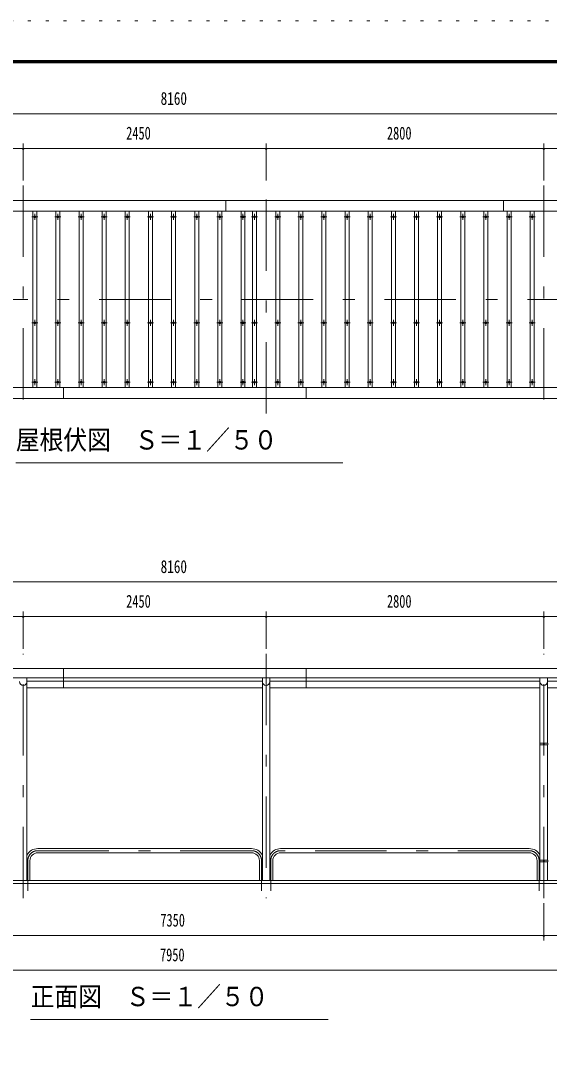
# Model space of a CAD drawing. Units: millimetres, scale not verified, with parts at other scales. Extents: x -23548 to 23548, y -10500 to 10500.
# Drawn here: x -823 to 4506, y 0 to 10500 of the extents above; entities that cross this region are included whole.
import ezdxf
from ezdxf.enums import TextEntityAlignment as Align

# ---------------------------------------------------------------- set-up
doc = ezdxf.new("R2010")
doc.units = ezdxf.units.MM
doc.header["$LTSCALE"] = 60
doc.linetypes.add('USER3', pattern=[24, 12, -5, 2, -5])
doc.linetypes.add('USER4', pattern=[3, 0.5, -2.5])
for name, color, linetype, lineweight in [('0-2_1-0BOLD', 7, 'Continuous', 18), ('0-3_1-2CENTER', 3, 'USER3', 18), ('0-4_1-4THIN', 4, 'Continuous', 18), ('0-5_1-5DIM', 3, 'Continuous', 18), ('0-C_F-F', 5, 'Continuous', 18), ('0-D_F-E_J_ADD', 5, 'USER4', 18)]:
    doc.layers.add(name, color=color, linetype=linetype, lineweight=lineweight)
doc.styles.add('ＭＳ ゴシック', font='')
doc.styles.get('ＭＳ ゴシック').set_extended_font_data('MS Gothic')

msp = doc.modelspace()

# ---------------------------------------------------------------- linework, layer by layer
at = {"layer": '0-2_1-0BOLD'}
for p, q in [((1245.78, 8687.67), (1245.78, 8577.67)), ((4045.78, 8577.67), (4045.78, 8687.67)), ((-3304.22, 8577.67), (4855.78, 8577.67)), ((4855.78, 6797.67), (-3304.22, 6797.67)), ((-394.22, 6797.67), (-394.22, 6687.67)), ((2055.78, 6687.67), (2055.78, 6797.67)), ((-394.22, 3768.55), (-394.22, 3962.67)), ((2055.78, 3962.67), (2055.78, 3768.55)), ((4830.79, 3868.72), (-3279.22, 3868.72)), ((-761.07, 1824.67), (-761.07, 3868.72)), ((-761.07, 3834.18), (1612.63, 3834.18)), ((1612.63, 3868.72), (1612.63, 1824.67)), ((1688.93, 1824.67), (1688.93, 3868.72)), ((1688.93, 3834.18), (4412.63, 3834.18)), ((4412.63, 3868.72), (4412.63, 3208.21)), ((4488.93, 3208.21), (4488.93, 3868.72)), ((4488.93, 3834.18), (4830.79, 3834.18)), ((1612.63, 3768.55), (-761.07, 3768.55)), ((4412.63, 3768.55), (1688.93, 3768.55)), ((4412.63, 3192.21), (4412.63, 2029.06)), ((4447.73, 3192.21), (4447.73, 3208.21)), ((4453.84, 3200.21), (4447.73, 3200.21)), ((4453.84, 3208.21), (4453.84, 3192.21)), ((4488.93, 2029.06), (4488.93, 3192.21)), ((-652.87, 2146.02), (1504.42, 2146.02)), ((1504.42, 2103.32), (-652.87, 2103.32)), ((1797.14, 2146.02), (4304.43, 2146.02)), ((4304.43, 2103.32), (1797.14, 2103.32)), ((-731.52, 2024.67), (-731.52, 1824.67)), ((1583.07, 1824.67), (1583.07, 2024.67)), ((1718.49, 2024.67), (1718.49, 1824.67)), ((4383.08, 1824.67), (4383.08, 2024.67)), ((4412.63, 2013.06), (4412.63, 1824.67)), ((4447.73, 2013.06), (4447.73, 2029.06)), ((4447.73, 2021.06), (4453.84, 2021.06)), ((4453.84, 2029.06), (4453.84, 2013.06)), ((4488.93, 1824.67), (4488.93, 2013.06)), ((5050.79, 1794.67), (-3499.22, 1794.67))]:
    msp.add_line(p, q, dxfattribs=at)
for points in [[(4855.78, 6687.67), (-3304.22, 6687.67), (-3304.22, 8687.67), (4855.78, 8687.67)], [(4490.53, 3192.21), (4411.03, 3192.21), (4411.03, 3208.21), (4490.53, 3208.21)], [(4490.53, 2013.06), (4411.03, 2013.06), (4411.03, 2029.06), (4490.53, 2029.06)]]:
    msp.add_lwpolyline(points, close=True, dxfattribs=at)
for points in [[(-2937.37, 3768.55), (-3304.22, 3768.55), (-3304.22, 3962.67), (4855.78, 3962.67), (4855.78, 3768.55), (4488.93, 3768.55)], [(-3199.22, 1794.67), (-3199.22, 1824.67), (4750.78, 1824.67), (4750.78, 1794.67)]]:
    msp.add_lwpolyline(points, dxfattribs=at)
for centre in [(-682.55, 8522.67), (-449.22, 8522.67), (-215.89, 8522.67), (17.45, 8522.67), (250.78, 8522.67), (484.11, 8522.67), (717.45, 8522.67), (950.78, 8522.67), (1184.11, 8522.67), (1417.45, 8522.67), (1534.11, 8522.67), (1767.45, 8522.67), (2000.78, 8522.67), (2234.11, 8522.67), (2467.45, 8522.67), (2700.78, 8522.67), (2934.11, 8522.67), (3167.45, 8522.67), (3400.78, 8522.67), (3634.11, 8522.67), (3867.45, 8522.67), (4100.78, 8522.67), (4334.11, 8522.67), (-682.55, 7452.68), (-449.22, 7452.68), (-215.89, 7452.68), (17.45, 7452.68), (250.78, 7452.68), (484.11, 7452.68), (717.45, 7452.68), (950.78, 7452.68), (1184.11, 7452.68), (1417.45, 7452.68), (1534.11, 7452.68), (1767.45, 7452.68), (2000.78, 7452.68), (2234.11, 7452.68), (2467.45, 7452.68), (2700.78, 7452.68), (2934.11, 7452.68), (3167.45, 7452.68), (3400.78, 7452.68), (3634.11, 7452.68), (3867.45, 7452.68), (4100.78, 7452.68), (4334.11, 7452.68), (-682.55, 6852.68), (-449.22, 6852.68), (-215.89, 6852.68), (17.45, 6852.68), (250.78, 6852.68), (484.11, 6852.68), (717.45, 6852.68), (950.78, 6852.68), (1184.11, 6852.68), (1417.45, 6852.68), (1534.11, 6852.68), (1767.45, 6852.68), (2000.78, 6852.68), (2234.11, 6852.68), (2467.45, 6852.68), (2700.78, 6852.68), (2934.11, 6852.68), (3167.45, 6852.68), (3400.78, 6852.68), (3634.11, 6852.68), (3867.45, 6852.68), (4100.78, 6852.68), (4334.11, 6852.68)]:
    msp.add_circle(centre, 10, dxfattribs=at)
for centre, radius, start, end in [((-799.22, 3830.56), 38.15, 180, 0), ((1650.78, 3830.56), 38.15, 180, 0), ((4450.78, 3830.56), 38.15, 180, 0), ((-652.87, 2024.67), 121.35, 90, 153.07823), ((-652.87, 2024.67), 78.65, 90, 180), ((1504.42, 2024.67), 121.35, 26.91106, 90), ((1504.42, 2024.67), 78.65, 0, 90), ((1797.14, 2024.67), 121.35, 90, 153.08894), ((1797.14, 2024.67), 78.65, 90, 180), ((4304.43, 2024.67), 121.35, 26.92177, 90), ((4304.43, 2024.67), 78.65, 0, 90)]:
    msp.add_arc(centre, radius, start, end, dxfattribs=at)
at = {"layer": '0-3_1-2CENTER'}
for p, q in [((-799.22, 8837.68), (-799.22, 6537.67)), ((1650.78, 6537.67), (1650.78, 8837.68)), ((4450.78, 8837.68), (4450.78, 6537.67)), ((-712.56, 8522.67), (-652.56, 8522.67)), ((-682.55, 8492.68), (-682.55, 8552.68)), ((-419.22, 8522.67), (-479.22, 8522.67)), ((-449.22, 8552.68), (-449.22, 8492.68)), ((-245.89, 8522.67), (-185.89, 8522.67)), ((-215.89, 8492.68), (-215.89, 8552.68)), ((47.44, 8522.67), (-12.56, 8522.67)), ((17.45, 8552.68), (17.45, 8492.68)), ((220.78, 8522.67), (280.78, 8522.67)), ((250.78, 8492.68), (250.78, 8552.68)), ((514.11, 8522.67), (454.11, 8522.67)), ((484.11, 8552.68), (484.11, 8492.68)), ((687.44, 8522.67), (747.44, 8522.67)), ((717.45, 8492.68), (717.45, 8552.68)), ((980.78, 8522.67), (920.78, 8522.67)), ((950.78, 8552.68), (950.78, 8492.68)), ((1154.11, 8522.67), (1214.11, 8522.67)), ((1184.11, 8492.68), (1184.11, 8552.68)), ((1447.44, 8522.67), (1387.44, 8522.67)), ((1417.45, 8552.68), (1417.45, 8492.68)), ((1504.11, 8522.67), (1564.11, 8522.67)), ((1534.11, 8492.68), (1534.11, 8552.68)), ((1797.45, 8522.67), (1737.45, 8522.67)), ((1767.45, 8552.68), (1767.45, 8492.68)), ((1970.78, 8522.67), (2030.78, 8522.67)), ((2000.78, 8492.68), (2000.78, 8552.68)), ((2264.11, 8522.67), (2204.11, 8522.67)), ((2234.11, 8552.68), (2234.11, 8492.68)), ((2437.45, 8522.67), (2497.44, 8522.67)), ((2467.45, 8492.68), (2467.45, 8552.68)), ((2730.78, 8522.67), (2670.78, 8522.67)), ((2700.78, 8552.68), (2700.78, 8492.68)), ((2904.11, 8522.67), (2964.11, 8522.67)), ((2934.11, 8492.68), (2934.11, 8552.68)), ((3197.45, 8522.67), (3137.45, 8522.67)), ((3167.45, 8552.68), (3167.45, 8492.68)), ((3370.78, 8522.67), (3430.78, 8522.67)), ((3400.78, 8492.68), (3400.78, 8552.68)), ((3664.11, 8522.67), (3604.11, 8522.67)), ((3634.11, 8552.68), (3634.11, 8492.68)), ((3837.45, 8522.67), (3897.45, 8522.67)), ((3867.45, 8492.68), (3867.45, 8552.68)), ((4130.78, 8522.67), (4070.78, 8522.67)), ((4100.78, 8552.68), (4100.78, 8492.68)), ((4304.11, 8522.67), (4364.11, 8522.67)), ((4334.11, 8492.68), (4334.11, 8552.68)), ((5005.78, 7687.67), (-3454.22, 7687.67)), ((-682.55, 7422.67), (-682.55, 7482.68)), ((-449.22, 7482.68), (-449.22, 7422.67)), ((-215.89, 7422.67), (-215.89, 7482.68)), ((17.45, 7482.68), (17.45, 7422.67)), ((250.78, 7422.67), (250.78, 7482.68)), ((484.11, 7482.68), (484.11, 7422.67)), ((717.45, 7422.67), (717.45, 7482.68)), ((950.78, 7482.68), (950.78, 7422.67)), ((1184.11, 7422.67), (1184.11, 7482.68)), ((1417.45, 7422.67), (1417.45, 7482.68)), ((1534.11, 7482.68), (1534.11, 7422.67)), ((1767.45, 7482.68), (1767.45, 7422.67)), ((2000.78, 7422.67), (2000.78, 7482.68)), ((2234.11, 7482.68), (2234.11, 7422.67)), ((2467.45, 7422.67), (2467.45, 7482.68)), ((2700.78, 7482.68), (2700.78, 7422.67)), ((2934.11, 7422.67), (2934.11, 7482.68)), ((3167.45, 7482.68), (3167.45, 7422.67)), ((3400.78, 7422.67), (3400.78, 7482.68)), ((3634.11, 7482.68), (3634.11, 7422.67)), ((3867.45, 7422.67), (3867.45, 7482.68)), ((4100.78, 7482.68), (4100.78, 7422.67)), ((4334.11, 7422.67), (4334.11, 7482.68)), ((-652.56, 7452.68), (-712.56, 7452.68)), ((-479.22, 7452.68), (-419.22, 7452.68)), ((-185.89, 7452.68), (-245.89, 7452.68)), ((-12.56, 7452.68), (47.44, 7452.68)), ((280.78, 7452.68), (220.78, 7452.68)), ((454.11, 7452.68), (514.11, 7452.68)), ((747.44, 7452.68), (687.44, 7452.68)), ((920.78, 7452.68), (980.78, 7452.68)), ((1214.11, 7452.68), (1154.11, 7452.68)), ((1387.44, 7452.68), (1447.44, 7452.68)), ((1504.11, 7452.68), (1564.11, 7452.68)), ((1737.45, 7452.68), (1797.45, 7452.68)), ((2030.78, 7452.68), (1970.78, 7452.68)), ((2204.11, 7452.68), (2264.11, 7452.68)), ((2497.44, 7452.68), (2437.45, 7452.68)), ((2670.78, 7452.68), (2730.78, 7452.68)), ((2964.11, 7452.68), (2904.11, 7452.68)), ((3137.45, 7452.68), (3197.45, 7452.68)), ((3430.78, 7452.68), (3370.78, 7452.68)), ((3604.11, 7452.68), (3664.11, 7452.68)), ((3897.45, 7452.68), (3837.45, 7452.68)), ((4070.78, 7452.68), (4130.78, 7452.68)), ((4364.11, 7452.68), (4304.11, 7452.68)), ((-652.56, 6852.68), (-712.56, 6852.68)), ((-682.55, 6882.68), (-682.55, 6822.68)), ((-419.22, 6852.68), (-479.22, 6852.68)), ((-449.22, 6822.68), (-449.22, 6882.68)), ((-185.89, 6852.68), (-245.89, 6852.68)), ((-215.89, 6882.68), (-215.89, 6822.68)), ((47.44, 6852.68), (-12.56, 6852.68)), ((17.45, 6822.68), (17.45, 6882.68)), ((280.78, 6852.68), (220.78, 6852.68)), ((250.78, 6882.68), (250.78, 6822.68)), ((514.11, 6852.68), (454.11, 6852.68)), ((484.11, 6822.68), (484.11, 6882.68)), ((747.44, 6852.68), (687.44, 6852.68)), ((717.45, 6882.68), (717.45, 6822.68)), ((980.78, 6852.68), (920.78, 6852.68)), ((950.78, 6822.68), (950.78, 6882.68)), ((1214.11, 6852.68), (1154.11, 6852.68)), ((1184.11, 6882.68), (1184.11, 6822.68)), ((1447.44, 6852.68), (1387.44, 6852.68)), ((1417.45, 6882.68), (1417.45, 6822.68)), ((1564.11, 6852.68), (1504.11, 6852.68)), ((1534.11, 6822.68), (1534.11, 6882.68)), ((1797.45, 6852.68), (1737.45, 6852.68)), ((1767.45, 6882.68), (1767.45, 6822.68)), ((2030.78, 6852.68), (1970.78, 6852.68)), ((2000.78, 6882.68), (2000.78, 6822.68)), ((2264.11, 6852.68), (2204.11, 6852.68)), ((2234.11, 6882.68), (2234.11, 6822.68)), ((2497.44, 6852.68), (2437.45, 6852.68)), ((2467.45, 6822.68), (2467.45, 6882.68)), ((2730.78, 6852.68), (2670.78, 6852.68)), ((2700.78, 6882.68), (2700.78, 6822.68)), ((2964.11, 6852.68), (2904.11, 6852.68)), ((2934.11, 6822.68), (2934.11, 6882.68)), ((3197.45, 6852.68), (3137.45, 6852.68)), ((3167.45, 6882.68), (3167.45, 6822.68)), ((3430.78, 6852.68), (3370.78, 6852.68)), ((3400.78, 6882.68), (3400.78, 6822.68)), ((3664.11, 6852.68), (3604.11, 6852.68)), ((3634.11, 6882.68), (3634.11, 6822.68)), ((3897.45, 6852.68), (3837.45, 6852.68)), ((3867.45, 6822.68), (3867.45, 6882.68)), ((4130.78, 6852.68), (4070.78, 6852.68)), ((4100.78, 6882.68), (4100.78, 6822.68)), ((4364.11, 6852.68), (4304.11, 6852.68)), ((4334.11, 6882.68), (4334.11, 6822.68)), ((-799.22, 1644.67), (-799.22, 4112.67)), ((1650.78, 4112.67), (1650.78, 1644.67)), ((4450.78, 1644.67), (4450.78, 4112.67)), ((1504.42, 2124.67), (-652.87, 2124.67)), ((4304.43, 2124.67), (1797.14, 2124.67)), ((-752.87, 2024.67), (-752.87, 1719.67)), ((1604.42, 2024.67), (1604.42, 1719.67)), ((1697.14, 1719.67), (1697.14, 2024.67)), ((4404.43, 1719.67), (4404.43, 2024.67))]:
    msp.add_line(p, q, dxfattribs=at)
for centre, start, end in [((-652.87, 2024.67), 90, 180), ((1504.42, 2024.67), 0, 90), ((1797.14, 2024.67), 90, 180), ((4304.43, 2024.67), 0, 90)]:
    msp.add_arc(centre, 100, start, end, dxfattribs=at)
at = {"layer": '0-4_1-4THIN'}
for p, q in [((-702.56, 8577.68), (-702.56, 6797.68)), ((-662.56, 6797.68), (-662.56, 8577.68)), ((-469.22, 8577.68), (-469.22, 6797.68)), ((-429.23, 6797.68), (-429.23, 8577.68)), ((-235.89, 8577.68), (-235.89, 6797.68)), ((-195.89, 6797.68), (-195.89, 8577.68)), ((-2.56, 8577.68), (-2.56, 6797.68)), ((37.44, 6797.68), (37.44, 8577.68)), ((230.78, 8577.68), (230.78, 6797.68)), ((270.77, 6797.68), (270.77, 8577.68)), ((464.11, 8577.68), (464.11, 6797.68)), ((504.11, 6797.68), (504.11, 8577.68)), ((697.44, 8577.68), (697.44, 6797.68)), ((737.44, 6797.68), (737.44, 8577.68)), ((930.78, 8577.68), (930.78, 6797.68)), ((970.78, 6797.68), (970.78, 8577.68)), ((1164.11, 8577.68), (1164.11, 6797.68)), ((1204.11, 6797.68), (1204.11, 8577.68)), ((1397.44, 8577.68), (1397.44, 6797.68)), ((1437.44, 6797.68), (1437.44, 8577.68)), ((1514.11, 8577.68), (1514.11, 6797.68)), ((1554.11, 6797.68), (1554.11, 8577.68)), ((1747.44, 8577.68), (1747.44, 6797.68)), ((1787.44, 6797.68), (1787.44, 8577.68)), ((1980.77, 8577.68), (1980.77, 6797.68)), ((2020.78, 6797.68), (2020.78, 8577.68)), ((2214.11, 8577.68), (2214.11, 6797.68)), ((2254.11, 6797.68), (2254.11, 8577.68)), ((2447.44, 8577.68), (2447.44, 6797.68)), ((2487.44, 6797.68), (2487.44, 8577.68)), ((2680.77, 8577.68), (2680.77, 6797.68)), ((2720.78, 6797.68), (2720.78, 8577.68)), ((2914.11, 8577.68), (2914.11, 6797.68)), ((2954.11, 6797.68), (2954.11, 8577.68)), ((3147.44, 8577.68), (3147.44, 6797.68)), ((3187.44, 6797.68), (3187.44, 8577.68)), ((3380.77, 8577.68), (3380.77, 6797.68)), ((3420.78, 6797.68), (3420.78, 8577.68)), ((3614.11, 8577.68), (3614.11, 6797.68)), ((3654.11, 6797.68), (3654.11, 8577.68)), ((3847.44, 8577.68), (3847.44, 6797.68)), ((3887.44, 6797.68), (3887.44, 8577.68)), ((4080.77, 8577.68), (4080.77, 6797.68)), ((4120.78, 6797.68), (4120.78, 8577.68)), ((4314.11, 8577.68), (4314.11, 6797.68)), ((4354.11, 6797.68), (4354.11, 8577.68))]:
    msp.add_line(p, q, dxfattribs=at)
at = {"layer": '0-5_1-5DIM'}
for p, q in [((-3304.22, 9562.67), (4855.78, 9562.67)), ((-799.22, 9262.68), (-799.22, 8887.68)), ((1650.78, 8887.68), (1650.78, 9262.68)), ((4450.78, 9262.68), (4450.78, 8887.68)), ((-2899.22, 9212.68), (-799.22, 9212.68)), ((-789.22, 9212.68), (-809.22, 9212.68)), ((-799.22, 9212.68), (1650.78, 9212.68)), ((1660.78, 9212.68), (1640.78, 9212.68)), ((1650.78, 9212.68), (4450.78, 9212.68)), ((4460.78, 9212.68), (4440.78, 9212.68)), ((4450.78, 9212.68), (4855.78, 9212.68)), ((-874.21, 6037.67), (2425.79, 6037.67)), ((-3304.22, 4837.67), (4855.78, 4837.67)), ((-799.22, 4162.67), (-799.22, 4537.67)), ((1650.78, 4537.67), (1650.78, 4162.67)), ((4450.78, 4162.67), (4450.78, 4537.67)), ((-2899.22, 4487.67), (-799.22, 4487.67)), ((-789.22, 4487.67), (-809.22, 4487.67)), ((-799.22, 4487.67), (1650.78, 4487.67)), ((1660.78, 4487.67), (1640.78, 4487.67)), ((1650.78, 4487.67), (4450.78, 4487.67)), ((4460.78, 4487.67), (4440.78, 4487.67)), ((4450.78, 4487.67), (4855.78, 4487.67)), ((4450.78, 1219.67), (4450.78, 1594.67)), ((-2899.22, 1269.67), (4450.78, 1269.67)), ((4460.78, 1269.67), (4440.78, 1269.67)), ((4450.78, 1269.67), (4750.78, 1269.67)), ((4750.78, 919.67), (-3199.22, 919.67)), ((-724.21, 419.67), (2275.79, 419.67))]:
    msp.add_line(p, q, dxfattribs=at)
for centre in [(-799.22, 9212.68), (1650.78, 9212.68), (4450.78, 9212.68), (-799.22, 4487.67), (1650.78, 4487.67), (4450.78, 4487.67), (4450.78, 1269.67)]:
    msp.add_arc(centre, 10, 180, 0, dxfattribs=at)
at = {"layer": '0-C_F-F'}
for points in [[(23048.12, -10000), (23048.12, 10100), (-5651.88, 10100), (-5651.88, -10000)], [(23045.62, -9997.5), (-5649.38, -9997.5), (-5649.38, 10097.5), (23045.62, 10097.5)], [(23043.12, -9995), (-5646.88, -9995), (-5646.88, 10095), (23043.12, 10095)], [(23040.62, -9992.5), (-5644.38, -9992.5), (-5644.38, 10092.5), (23040.62, 10092.5)], [(23038.12, -9990), (-5641.88, -9990), (-5641.88, 10090), (23038.12, 10090)], [(23035.62, -9987.5), (-5639.38, -9987.5), (-5639.38, 10087.5), (23035.62, 10087.5)], [(23033.12, -9985), (-5636.88, -9985), (-5636.88, 10085), (23033.12, 10085)], [(23030.62, -9982.5), (-5634.38, -9982.5), (-5634.38, 10082.5), (23030.62, 10082.5)], [(23028.12, -9980), (-5631.88, -9980), (-5631.88, 10080), (23028.12, 10080)], [(23025.62, -9977.5), (-5629.38, -9977.5), (-5629.38, 10077.5), (23025.62, 10077.5)], [(23023.12, -9975), (-5626.88, -9975), (-5626.88, 10075), (23023.12, 10075)]]:
    msp.add_lwpolyline(points, close=True, dxfattribs=at)
at = {"layer": '0-D_F-E_J_ADD'}
msp.add_lwpolyline([(23548.12, -10500), (-6151.88, -10500), (-6151.88, 10500), (23548.12, 10500)], close=True, dxfattribs=at)

# ---------------------------------------------------------------- texts
at = {"layer": '0-5_1-5DIM', "color": 7, "style": 'ＭＳ ゴシック'}
for s, height, width, p in [('8160', 130.2, 0.75, (586.84, 9612.67)), ('2450', 130.2, 0.7, (239.77, 9262.68)), ('2800', 130.2, 0.7, (2869.51, 9262.68)), ('屋根伏図\u3000Ｓ＝１／５０', 195.4, 0.9, (-874.21, 6114.32)), ('8160', 130.2, 0.75, (586.84, 4887.67)), ('2450', 130.2, 0.7, (239.77, 4537.67)), ('2800', 130.2, 0.7, (2869.51, 4537.67)), ('7350', 130.2, 0.7, (583.87, 1319.67)), ('7950', 130.2, 0.7, (580.45, 969.67)), ('正面図\u3000Ｓ＝１／５０', 195.4, 0.9, (-724.21, 496.31))]:
    msp.add_text(s, height=height, dxfattribs=dict(at, width=width)).set_placement(p, align=Align.BOTTOM_LEFT)

doc.saveas('drawing.dxf')
